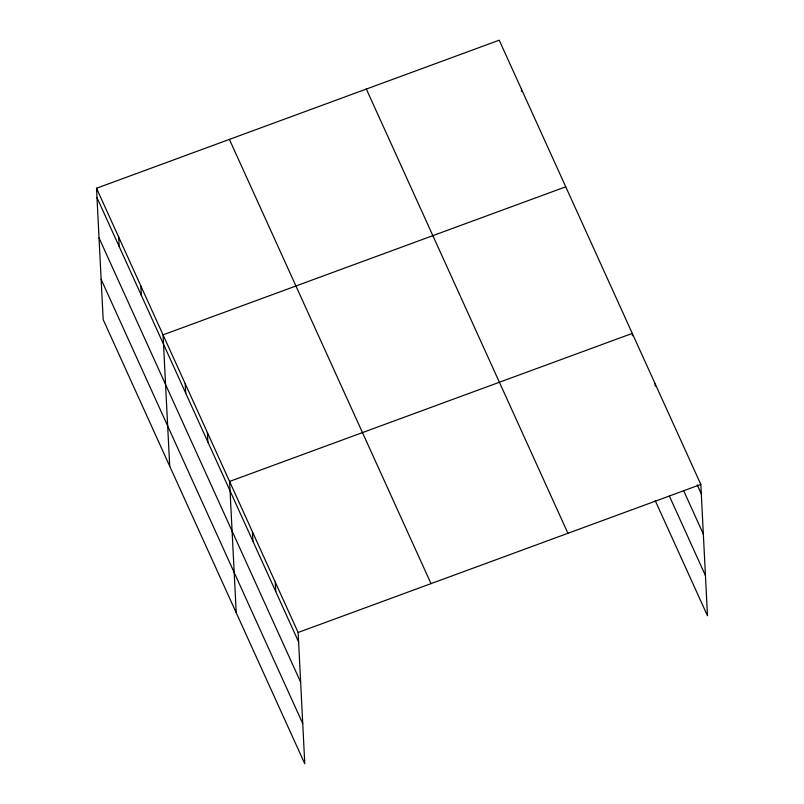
<?xml version="1.0" encoding="UTF-8"?>
<svg xmlns="http://www.w3.org/2000/svg" width="804" height="804" viewBox="0 0 804 804"><rect width="100%" height="100%" fill="white"/><g stroke="black" fill="none" stroke-linecap="round" stroke-linejoin="round"><path stroke-width="1.21" d="M96.52 188.257L298.123 632.487L304.776 763.8L103.173 319.56L96.52 188.257L499.224 40.2L700.827 484.44L707.48 615.743L655.18 500.51M565.755 186.799L163.051 334.846L169.704 466.159M298.123 632.487L700.827 484.44M697.239 484.902L701.299 493.847M683.541 490.44L703.339 534.077M669.39 496.088L705.44 575.523M366.333 89.053L567.936 533.293M229.411 139.393L431.014 583.634M97.003 197.663L298.596 641.904M99.033 237.894L300.636 682.124M101.133 279.34L302.736 723.57M655.129 383.749L655.25 386.101M632.406 335.75L632.286 333.399L229.582 481.445L236.225 612.759M521.404 89.063L521.525 91.415M275.269 582.146L275.752 591.553M252.426 531.796L252.898 541.203M207.402 432.582L207.874 441.989M185.221 383.719L185.704 393.126M140.871 285.983L141.353 295.4M118.701 237.12L119.173 246.526"/></g></svg>
